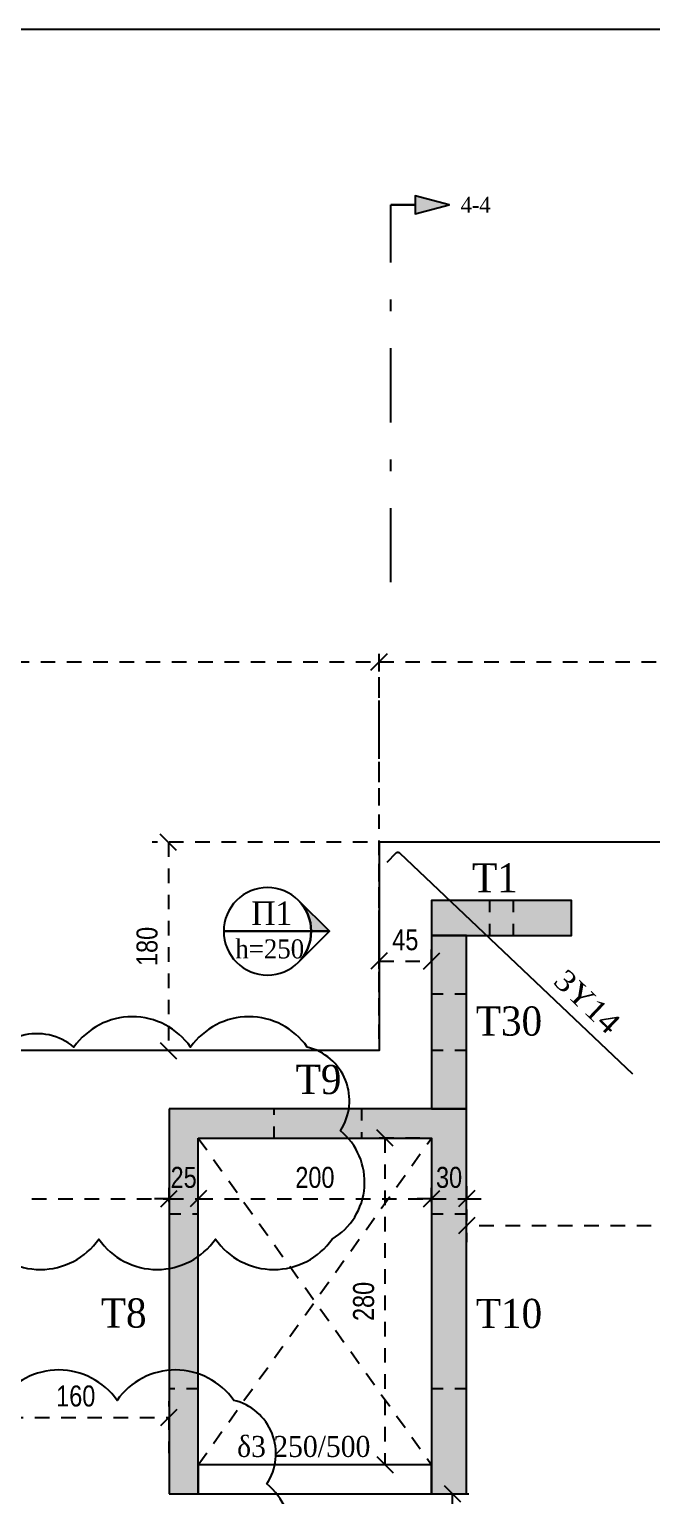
# Model space of a CAD drawing. Header units: millimetres. Extents: x -2171 to 1563, y -1758 to -1505.
# Drawn here: x -790.87 to -785.54, y -1602.82 to -1590.25 of the extents above; entities that cross this region are included whole.
import ezdxf
from ezdxf.enums import TextEntityAlignment as Align

# ---------------------------------------------------------------- set-up
doc = ezdxf.new("R2010")
doc.units = ezdxf.units.MM
doc.header["$PDMODE"] = 32
for name, pattern in [('DASHDOT', [25.4, 12.7, -6.35, 0, -6.35]), ('DASHED2', [0.375, 0.25, -0.125]), ('DOT', [0.025, 0, -0.025]), ('HIDDEN', [0.375, 0.25, -0.125]), ('HIDDEN2', [0.1875, 0.125, -0.0625])]:
    doc.linetypes.add(name, pattern=pattern)
doc.layers.get('Defpoints').update_dxf_attribs({"color": 6})
for name, color, linetype in [('-S_TEXT', 3, 'Continuous'), ('athinas comments', 10, 'Continuous'), ('DIASTASEIS', 7, 'Continuous'), ('Fill_Col', 7, 'Continuous'), ('Geo_Beam', 7, 'Continuous'), ('Geo_Col', 7, 'Continuous'), ('Geo_Lines', 7, 'Continuous'), ('Rods_Slab_0', 7, 'Continuous'), ('Sect_Line_Symbol', 7, 'Continuous'), ('Text_Beam', 7, 'Continuous'), ('Text_Col_-1', 7, 'Continuous'), ('Text_Reinf_Slab_0', 7, 'Continuous'), ('Text_Slab', 7, 'Continuous')]:
    doc.layers.add(name, color=color, linetype=linetype)
doc.layers.add('A-ANNO-DIMS', color=1, linetype='Continuous', lineweight=9)
doc.styles.add('1-100', font='arial.ttf', dxfattribs={"width": 0.8})
doc.styles.add('S1TmsNwRmn1088_b_934_161', font='times.ttf', dxfattribs={"width": 0.933629, "height": 0.10875})
doc.styles.add('S1TmsNwRmn11_b_1089_161', font='times.ttf', dxfattribs={"width": 1.089234, "height": 0.001087})
doc.styles.add('S1TmsNwRmn11_b_934_161', font='times.ttf', dxfattribs={"width": 0.933629, "height": 0.001087})
doc.styles.add('S1TmsNwRmn1359_b_934_161', font='times.ttf', dxfattribs={"width": 0.933629, "height": 0.135937})
doc.dimstyles.new('Copy of 1-100', dxfattribs={"dimtxt": 0.18, "dimasz": 0.14, "dimexe": 0.14, "dimexo": 0.1, "dimgap": 0.09, "dimtad": 1, "dimdec": 0, "dimlfac": 100, "dimrnd": 5, "dimzin": 5, "dimdsep": 46, "dimtxsty": '1-100', "dimblk": 'OBLIQUE', "dimcen": 0.09, "dimclrd": 1, "dimclre": 1, "dimclrt": 2, "dimadec": 0, "dimazin": 0, "dimtfac": 1, "dimtdec": 0, "dimtix": 1, "dimtmove": 2, "dimatfit": 3, "dimfxl": 5, "dimfxlon": 1, "dimtolj": 1, "dimtzin": 5, "dimarcsym": 0})

# ---------------------------------------------------------------- blocks, each defined once
blk = doc.blocks.new('Label_Όροφος 1-RC_XSN2633_2528')
at = {"layer": 'Text_Slab'}
blk.add_hatch(color=174, dxfattribs=at).paths.add_polyline_path([(0.1768, 0.1768, -0.198912), (0.25, 0), (0.3536, 0)])
at = {"layer": 'Text_Slab', "color": 174}
for points in [[(-0.25, 0, 0.414214), (0, -0.25, 0.414214), (0.25, 0, 0.414214), (0, 0.25, 0.414214)], [(0.1768, 0.1768, -0.198912), (0.25, 0), (0.3536, 0)], [(0.25, 0, -0.198912), (0.1768, -0.1768), (0.3536, 0)]]:
    blk.add_lwpolyline(points, format="xyb", close=True, dxfattribs=at)
blk.add_lwpolyline([(0.25, 0), (-0.25, 0)], close=True, dxfattribs=at)
blk = doc.blocks.new('_Oblique')
at = {"color": 0, "linetype": 'ByBlock', "lineweight": -2}
blk.add_line((-0.5, -0.5), (0.5, 0.5), dxfattribs=at)
blk = doc.blocks.new('*D191')
at = {"layer": 'A-ANNO-DIMS', "color": 1, "linetype": 'HIDDEN', "lineweight": -2, "ltscale": 0.5, "transparency": 16777216}
blk.add_line((-787.525, -1599.754), (-787.965, -1599.754), dxfattribs=at)
at = {"layer": 'A-ANNO-DIMS', "color": 1, "linetype": 'DASHED2', "lineweight": -2, "ltscale": 0.5, "transparency": 16777216}
blk.add_line((-787.825, -1599.754), (-787.825, -1602.554), dxfattribs=at)
at = {"layer": 'A-ANNO-DIMS', "color": 1, "linetype": 'HIDDEN2', "lineweight": -2, "ltscale": 0.5, "transparency": 16777216}
blk.add_line((-787.526, -1602.554), (-787.965, -1602.554), dxfattribs=at)
at = {"layer": 'Defpoints', "color": 0, "ltscale": 0.5, "transparency": 16777216}
for p in [(-787.425, -1599.754), (-787.825, -1602.554), (-787.426, -1602.554)]:
    blk.add_point(p, dxfattribs=at)
at = {"layer": 'A-ANNO-DIMS', "color": 1, "lineweight": -2, "ltscale": 0.5, "transparency": 16777216, "xscale": 0.14, "yscale": 0.14, "zscale": 0.14}
for p, rotation in [((-787.825, -1599.754), 90), ((-787.825, -1602.554), 270)]:
    blk.add_blockref('_Oblique', p, dxfattribs=dict(at, rotation=rotation))
at = {"layer": 'A-ANNO-DIMS', "color": 2, "ltscale": 0.5, "transparency": 16777216, "insert": (-788.007, -1601.154), "char_height": 0.18, "attachment_point": 5, "rotation": 90, "style": '1-100'}
blk.add_mtext('\\A1;280', dxfattribs=at)
blk = doc.blocks.new('*D193')
at = {"layer": 'A-ANNO-DIMS', "color": 1, "linetype": 'HIDDEN2', "lineweight": -2, "ltscale": 0.5, "transparency": 16777216}
blk.add_line((-789.675, -1600.304), (-789.675, -1600.134), dxfattribs=at)
at = {"layer": 'A-ANNO-DIMS', "color": 1, "linetype": 'HIDDEN', "lineweight": -2, "ltscale": 0.5, "transparency": 16777216}
blk.add_line((-793.325, -1600.244), (-793.325, -1600.414), dxfattribs=at)
at = {"layer": 'A-ANNO-DIMS', "color": 1, "linetype": 'DASHED2', "lineweight": -2, "ltscale": 0.5, "transparency": 16777216}
blk.add_line((-793.325, -1600.274), (-789.675, -1600.274), dxfattribs=at)
at = {"layer": 'Defpoints', "color": 0, "ltscale": 0.5, "transparency": 16777216}
for p in [(-793.325, -1600.144), (-789.675, -1600.274), (-789.675, -1600.404)]:
    blk.add_point(p, dxfattribs=at)
at = {"layer": 'A-ANNO-DIMS', "color": 1, "lineweight": -2, "ltscale": 0.5, "transparency": 16777216, "xscale": 0.14, "yscale": 0.14, "zscale": 0.14, "rotation": 180}
blk.add_blockref('_Oblique', (-793.325, -1600.274), dxfattribs=at)
at = {"layer": 'A-ANNO-DIMS', "color": 1, "lineweight": -2, "ltscale": 0.5, "transparency": 16777216, "xscale": 0.14, "yscale": 0.14, "zscale": 0.14}
blk.add_blockref('_Oblique', (-789.675, -1600.274), dxfattribs=at)
at = {"layer": 'A-ANNO-DIMS', "color": 2, "ltscale": 0.5, "transparency": 16777216, "insert": (-791.5, -1600.092), "char_height": 0.18, "attachment_point": 5, "style": '1-100'}
blk.add_mtext('\\A1;365', dxfattribs=at)
blk = doc.blocks.new('*D194')
at = {"layer": 'A-ANNO-DIMS', "color": 1, "linetype": 'HIDDEN', "lineweight": -2, "ltscale": 0.5, "transparency": 16777216}
blk.add_line((-789.675, -1600.304), (-789.675, -1600.134), dxfattribs=at)
at = {"layer": 'A-ANNO-DIMS', "color": 1, "linetype": 'HIDDEN2', "lineweight": -2, "ltscale": 0.5, "transparency": 16777216}
blk.add_line((-789.425, -1600.304), (-789.425, -1600.134), dxfattribs=at)
at = {"layer": 'A-ANNO-DIMS', "color": 1, "linetype": 'DASHED2', "lineweight": -2, "ltscale": 0.5, "transparency": 16777216}
for p, q in [((-789.675, -1600.274), (-789.815, -1600.274)), ((-789.675, -1600.274), (-789.425, -1600.274)), ((-789.425, -1600.274), (-789.285, -1600.274))]:
    blk.add_line(p, q, dxfattribs=at)
at = {"layer": 'Defpoints', "color": 0, "ltscale": 0.5, "transparency": 16777216}
for p in [(-789.425, -1600.274), (-789.675, -1600.404), (-789.425, -1600.404)]:
    blk.add_point(p, dxfattribs=at)
at = {"layer": 'A-ANNO-DIMS', "color": 1, "lineweight": -2, "ltscale": 0.5, "transparency": 16777216, "xscale": 0.14, "yscale": 0.14, "zscale": 0.14}
blk.add_blockref('_Oblique', (-789.675, -1600.274), dxfattribs=at)
at = {"layer": 'A-ANNO-DIMS', "color": 1, "lineweight": -2, "ltscale": 0.5, "transparency": 16777216, "xscale": 0.14, "yscale": 0.14, "zscale": 0.14, "rotation": 180}
blk.add_blockref('_Oblique', (-789.425, -1600.274), dxfattribs=at)
at = {"layer": 'A-ANNO-DIMS', "color": 2, "ltscale": 0.5, "transparency": 16777216, "insert": (-789.55, -1600.092), "char_height": 0.18, "attachment_point": 5, "style": '1-100'}
blk.add_mtext('\\A1;25', dxfattribs=at)
blk = doc.blocks.new('*D195')
at = {"layer": 'A-ANNO-DIMS', "color": 1, "linetype": 'HIDDEN', "lineweight": -2, "ltscale": 0.5, "transparency": 16777216}
blk.add_line((-789.425, -1600.304), (-789.425, -1600.134), dxfattribs=at)
at = {"layer": 'A-ANNO-DIMS', "color": 1, "linetype": 'HIDDEN2', "lineweight": -2, "ltscale": 0.5, "transparency": 16777216}
blk.add_line((-787.425, -1600.304), (-787.425, -1600.134), dxfattribs=at)
at = {"layer": 'A-ANNO-DIMS', "color": 1, "linetype": 'DASHED2', "lineweight": -2, "ltscale": 0.5, "transparency": 16777216}
blk.add_line((-789.425, -1600.274), (-787.425, -1600.274), dxfattribs=at)
at = {"layer": 'Defpoints', "color": 0, "ltscale": 0.5, "transparency": 16777216}
for p in [(-787.425, -1600.274), (-789.425, -1600.404), (-787.425, -1600.404)]:
    blk.add_point(p, dxfattribs=at)
at = {"layer": 'A-ANNO-DIMS', "color": 1, "lineweight": -2, "ltscale": 0.5, "transparency": 16777216, "xscale": 0.14, "yscale": 0.14, "zscale": 0.14, "rotation": 180}
blk.add_blockref('_Oblique', (-789.425, -1600.274), dxfattribs=at)
at = {"layer": 'A-ANNO-DIMS', "color": 1, "lineweight": -2, "ltscale": 0.5, "transparency": 16777216, "xscale": 0.14, "yscale": 0.14, "zscale": 0.14}
blk.add_blockref('_Oblique', (-787.425, -1600.274), dxfattribs=at)
at = {"layer": 'A-ANNO-DIMS', "color": 2, "ltscale": 0.5, "transparency": 16777216, "insert": (-788.425, -1600.092), "char_height": 0.18, "attachment_point": 5, "style": '1-100'}
blk.add_mtext('\\A1;200', dxfattribs=at)
blk = doc.blocks.new('*D196')
at = {"layer": 'A-ANNO-DIMS', "color": 1, "linetype": 'HIDDEN', "lineweight": -2, "ltscale": 0.5, "transparency": 16777216}
blk.add_line((-787.425, -1600.304), (-787.425, -1600.134), dxfattribs=at)
at = {"layer": 'A-ANNO-DIMS', "color": 1, "linetype": 'HIDDEN2', "lineweight": -2, "ltscale": 0.5, "transparency": 16777216}
blk.add_line((-787.125, -1600.304), (-787.125, -1600.134), dxfattribs=at)
at = {"layer": 'A-ANNO-DIMS', "color": 1, "linetype": 'DASHED2', "lineweight": -2, "ltscale": 0.5, "transparency": 16777216}
for p, q in [((-787.425, -1600.274), (-787.565, -1600.274)), ((-787.425, -1600.274), (-787.125, -1600.274)), ((-787.125, -1600.274), (-786.985, -1600.274))]:
    blk.add_line(p, q, dxfattribs=at)
at = {"layer": 'Defpoints', "color": 0, "ltscale": 0.5, "transparency": 16777216}
for p in [(-787.125, -1600.274), (-787.425, -1600.404), (-787.125, -1600.404)]:
    blk.add_point(p, dxfattribs=at)
at = {"layer": 'A-ANNO-DIMS', "color": 1, "lineweight": -2, "ltscale": 0.5, "transparency": 16777216, "xscale": 0.14, "yscale": 0.14, "zscale": 0.14}
blk.add_blockref('_Oblique', (-787.425, -1600.274), dxfattribs=at)
at = {"layer": 'A-ANNO-DIMS', "color": 1, "lineweight": -2, "ltscale": 0.5, "transparency": 16777216, "xscale": 0.14, "yscale": 0.14, "zscale": 0.14, "rotation": 180}
blk.add_blockref('_Oblique', (-787.125, -1600.274), dxfattribs=at)
at = {"layer": 'A-ANNO-DIMS', "color": 2, "ltscale": 0.5, "transparency": 16777216, "insert": (-787.275, -1600.092), "char_height": 0.18, "attachment_point": 5, "style": '1-100'}
blk.add_mtext('\\A1;30', dxfattribs=at)
blk = doc.blocks.new('*D211')
at = {"layer": 'A-ANNO-DIMS', "color": 1, "linetype": 'HIDDEN', "lineweight": -2, "ltscale": 0.5, "transparency": 16777216}
blk.add_line((-791.275, -1602.454), (-791.275, -1602.008), dxfattribs=at)
at = {"layer": 'A-ANNO-DIMS', "color": 1, "linetype": 'HIDDEN2', "lineweight": -2, "ltscale": 0.5, "transparency": 16777216}
blk.add_line((-789.675, -1602.454), (-789.675, -1602.008), dxfattribs=at)
at = {"layer": 'A-ANNO-DIMS', "color": 1, "linetype": 'DASHED2', "lineweight": -2, "ltscale": 0.5, "transparency": 16777216}
blk.add_line((-791.275, -1602.148), (-789.675, -1602.148), dxfattribs=at)
at = {"layer": 'Defpoints', "color": 0, "ltscale": 0.5, "transparency": 16777216}
for p in [(-789.675, -1602.148), (-791.275, -1602.554), (-789.675, -1602.554)]:
    blk.add_point(p, dxfattribs=at)
at = {"layer": 'A-ANNO-DIMS', "color": 1, "lineweight": -2, "ltscale": 0.5, "transparency": 16777216, "xscale": 0.14, "yscale": 0.14, "zscale": 0.14, "rotation": 180}
blk.add_blockref('_Oblique', (-791.275, -1602.148), dxfattribs=at)
at = {"layer": 'A-ANNO-DIMS', "color": 1, "lineweight": -2, "ltscale": 0.5, "transparency": 16777216, "xscale": 0.14, "yscale": 0.14, "zscale": 0.14}
blk.add_blockref('_Oblique', (-789.675, -1602.148), dxfattribs=at)
at = {"layer": 'A-ANNO-DIMS', "color": 2, "ltscale": 0.5, "transparency": 16777216, "insert": (-790.475, -1601.966), "char_height": 0.18, "attachment_point": 5, "style": '1-100'}
blk.add_mtext('\\A1;160', dxfattribs=at)
blk = doc.blocks.new('*D241')
at = {"layer": 'Defpoints', "color": 0, "ltscale": 0.5, "transparency": 16777216}
for p in [(-787.875, -1598.331), (-787.425, -1598.236), (-787.425, -1598.331)]:
    blk.add_point(p, dxfattribs=at)
at = {"layer": 'DIASTASEIS', "color": 1, "linetype": 'HIDDEN', "lineweight": -2, "ltscale": 0.5, "transparency": 16777216}
blk.add_line((-787.875, -1598.236), (-787.875, -1598.096), dxfattribs=at)
at = {"layer": 'DIASTASEIS', "color": 1, "linetype": 'HIDDEN2', "lineweight": -2, "ltscale": 0.5, "transparency": 16777216}
blk.add_line((-787.425, -1598.236), (-787.425, -1598.096), dxfattribs=at)
at = {"layer": 'DIASTASEIS', "color": 1, "linetype": 'DASHED2', "lineweight": -2, "ltscale": 0.5, "transparency": 16777216}
blk.add_line((-787.875, -1598.236), (-787.425, -1598.236), dxfattribs=at)
at = {"layer": 'DIASTASEIS', "color": 1, "lineweight": -2, "ltscale": 0.5, "transparency": 16777216, "xscale": 0.14, "yscale": 0.14, "zscale": 0.14, "rotation": 180}
blk.add_blockref('_Oblique', (-787.875, -1598.236), dxfattribs=at)
at = {"layer": 'DIASTASEIS', "color": 1, "lineweight": -2, "ltscale": 0.5, "transparency": 16777216, "xscale": 0.14, "yscale": 0.14, "zscale": 0.14}
blk.add_blockref('_Oblique', (-787.425, -1598.236), dxfattribs=at)
at = {"layer": 'DIASTASEIS', "color": 2, "ltscale": 0.5, "transparency": 16777216, "insert": (-787.65, -1598.055), "char_height": 0.18, "attachment_point": 5, "style": '1-100'}
blk.add_mtext('\\A1;45', dxfattribs=at)
blk = doc.blocks.new('*D449')
at = {"layer": 'Defpoints', "color": 0, "ltscale": 0.5, "transparency": 16777216}
for p in [(-787.875, -1595.672), (-804.725, -1599.004), (-787.875, -1599.004)]:
    blk.add_point(p, dxfattribs=at)
at = {"layer": 'DIASTASEIS', "color": 1, "linetype": 'HIDDEN', "lineweight": -2, "ltscale": 0.5, "transparency": 16777216}
blk.add_line((-804.725, -1598.904), (-804.725, -1595.532), dxfattribs=at)
at = {"layer": 'DIASTASEIS', "color": 1, "linetype": 'HIDDEN2', "lineweight": -2, "ltscale": 0.5, "transparency": 16777216}
blk.add_line((-787.875, -1598.904), (-787.875, -1595.532), dxfattribs=at)
at = {"layer": 'DIASTASEIS', "color": 1, "linetype": 'DASHED2', "lineweight": -2, "ltscale": 0.5, "transparency": 16777216}
blk.add_line((-804.725, -1595.672), (-787.875, -1595.672), dxfattribs=at)
at = {"layer": 'DIASTASEIS', "color": 1, "lineweight": -2, "ltscale": 0.5, "transparency": 16777216, "xscale": 0.14, "yscale": 0.14, "zscale": 0.14, "rotation": 180}
blk.add_blockref('_Oblique', (-804.725, -1595.672), dxfattribs=at)
at = {"layer": 'DIASTASEIS', "color": 1, "lineweight": -2, "ltscale": 0.5, "transparency": 16777216, "xscale": 0.14, "yscale": 0.14, "zscale": 0.14}
blk.add_blockref('_Oblique', (-787.875, -1595.672), dxfattribs=at)
at = {"layer": 'DIASTASEIS', "color": 2, "ltscale": 0.5, "transparency": 16777216, "insert": (-796.3, -1595.49), "char_height": 0.18, "attachment_point": 5, "style": '1-100'}
blk.add_mtext('\\A1;1685', dxfattribs=at)
blk = doc.blocks.new('*D450')
at = {"layer": 'Defpoints', "color": 0, "ltscale": 0.5, "transparency": 16777216}
for p in [(-775.867, -1595.672), (-775.867, -1597.218), (-787.875, -1599.004)]:
    blk.add_point(p, dxfattribs=at)
at = {"layer": 'DIASTASEIS', "color": 1, "linetype": 'HIDDEN', "lineweight": -2, "ltscale": 0.5, "transparency": 16777216}
blk.add_line((-787.875, -1598.904), (-787.875, -1595.532), dxfattribs=at)
at = {"layer": 'DIASTASEIS', "color": 1, "linetype": 'HIDDEN2', "lineweight": -2, "ltscale": 0.5, "transparency": 16777216}
blk.add_line((-775.867, -1597.118), (-775.867, -1595.532), dxfattribs=at)
at = {"layer": 'DIASTASEIS', "color": 1, "linetype": 'DASHED2', "lineweight": -2, "ltscale": 0.5, "transparency": 16777216}
blk.add_line((-787.875, -1595.672), (-775.867, -1595.672), dxfattribs=at)
at = {"layer": 'DIASTASEIS', "color": 1, "lineweight": -2, "ltscale": 0.5, "transparency": 16777216, "xscale": 0.14, "yscale": 0.14, "zscale": 0.14, "rotation": 180}
blk.add_blockref('_Oblique', (-787.875, -1595.672), dxfattribs=at)
at = {"layer": 'DIASTASEIS', "color": 1, "lineweight": -2, "ltscale": 0.5, "transparency": 16777216, "xscale": 0.14, "yscale": 0.14, "zscale": 0.14}
blk.add_blockref('_Oblique', (-775.867, -1595.672), dxfattribs=at)
at = {"layer": 'DIASTASEIS', "color": 2, "ltscale": 0.5, "transparency": 16777216, "insert": (-781.871, -1595.49), "char_height": 0.18, "attachment_point": 5, "style": '1-100'}
blk.add_mtext('\\A1;1200', dxfattribs=at)
blk = doc.blocks.new('*D490')
at = {"layer": 'Defpoints', "color": 0, "ltscale": 0.5, "transparency": 16777216}
for p in [(-787.875, -1597.218), (-789.681, -1599.004), (-787.875, -1599.004)]:
    blk.add_point(p, dxfattribs=at)
at = {"layer": 'DIASTASEIS', "color": 1, "linetype": 'HIDDEN', "lineweight": -2, "ltscale": 0.5, "transparency": 16777216}
blk.add_line((-787.975, -1597.218), (-789.821, -1597.218), dxfattribs=at)
at = {"layer": 'DIASTASEIS', "color": 1, "linetype": 'DASHED2', "lineweight": -2, "ltscale": 0.5, "transparency": 16777216}
blk.add_line((-789.681, -1597.218), (-789.681, -1599.004), dxfattribs=at)
at = {"layer": 'DIASTASEIS', "color": 1, "linetype": 'HIDDEN2', "lineweight": -2, "ltscale": 0.5, "transparency": 16777216}
blk.add_line((-787.975, -1599.004), (-789.821, -1599.004), dxfattribs=at)
at = {"layer": 'DIASTASEIS', "color": 1, "lineweight": -2, "ltscale": 0.5, "transparency": 16777216, "xscale": 0.14, "yscale": 0.14, "zscale": 0.14}
for p, rotation in [((-789.681, -1597.218), 90), ((-789.681, -1599.004), 270)]:
    blk.add_blockref('_Oblique', p, dxfattribs=dict(at, rotation=rotation))
at = {"layer": 'DIASTASEIS', "color": 2, "ltscale": 0.5, "transparency": 16777216, "insert": (-789.863, -1598.111), "char_height": 0.18, "attachment_point": 5, "rotation": 90, "style": '1-100'}
blk.add_mtext('\\A1;180', dxfattribs=at)
blk = doc.blocks.new('*D492')
at = {"layer": 'Defpoints', "color": 0, "ltscale": 0.5, "transparency": 16777216}
for p in [(-787.125, -1600.065), (-775.867, -1600.065), (-787.125, -1600.505)]:
    blk.add_point(p, dxfattribs=at)
at = {"layer": 'DIASTASEIS', "color": 1, "linetype": 'HIDDEN2', "lineweight": -2, "ltscale": 0.5, "transparency": 16777216}
blk.add_line((-787.125, -1600.165), (-787.125, -1600.645), dxfattribs=at)
at = {"layer": 'DIASTASEIS', "color": 1, "linetype": 'HIDDEN', "lineweight": -2, "ltscale": 0.5, "transparency": 16777216}
blk.add_line((-775.867, -1600.165), (-775.867, -1600.645), dxfattribs=at)
at = {"layer": 'DIASTASEIS', "color": 1, "linetype": 'DASHED2', "lineweight": -2, "ltscale": 0.5, "transparency": 16777216}
blk.add_line((-775.867, -1600.505), (-787.125, -1600.505), dxfattribs=at)
at = {"layer": 'DIASTASEIS', "color": 1, "lineweight": -2, "ltscale": 0.5, "transparency": 16777216, "xscale": 0.14, "yscale": 0.14, "zscale": 0.14, "rotation": 180}
blk.add_blockref('_Oblique', (-787.125, -1600.505), dxfattribs=at)
at = {"layer": 'DIASTASEIS', "color": 1, "lineweight": -2, "ltscale": 0.5, "transparency": 16777216, "xscale": 0.14, "yscale": 0.14, "zscale": 0.14}
blk.add_blockref('_Oblique', (-775.867, -1600.505), dxfattribs=at)
at = {"layer": 'DIASTASEIS', "color": 2, "ltscale": 0.5, "transparency": 16777216, "insert": (-781.496, -1600.323), "char_height": 0.18, "attachment_point": 5, "style": '1-100'}
blk.add_mtext('\\A1;1125', dxfattribs=at)
blk = doc.blocks.new('*D726')
at = {"layer": 'Defpoints', "color": 0, "ltscale": 0.5, "transparency": 16777216}
for p in [(-787.655, -1602.804), (-787.245, -1602.804), (-787.655, -1606.972)]:
    blk.add_point(p, dxfattribs=at)
at = {"layer": 'DIASTASEIS', "color": 1, "linetype": 'HIDDEN2', "lineweight": -2, "ltscale": 0.5, "transparency": 16777216}
blk.add_line((-787.555, -1602.804), (-787.105, -1602.804), dxfattribs=at)
at = {"layer": 'DIASTASEIS', "color": 1, "linetype": 'DASHED2', "lineweight": -2, "ltscale": 0.5, "transparency": 16777216}
blk.add_line((-787.245, -1606.972), (-787.245, -1602.804), dxfattribs=at)
at = {"layer": 'DIASTASEIS', "color": 1, "linetype": 'HIDDEN', "lineweight": -2, "ltscale": 0.5, "transparency": 16777216}
blk.add_line((-787.555, -1606.972), (-787.105, -1606.972), dxfattribs=at)
at = {"layer": 'DIASTASEIS', "color": 1, "lineweight": -2, "ltscale": 0.5, "transparency": 16777216, "xscale": 0.14, "yscale": 0.14, "zscale": 0.14}
for p, rotation in [((-787.245, -1602.804), 90), ((-787.245, -1606.972), 270)]:
    blk.add_blockref('_Oblique', p, dxfattribs=dict(at, rotation=rotation))
at = {"layer": 'DIASTASEIS', "color": 2, "ltscale": 0.5, "transparency": 16777216, "insert": (-787.427, -1604.888), "char_height": 0.18, "attachment_point": 5, "rotation": 90, "style": '1-100'}
blk.add_mtext('\\A1;415', dxfattribs=at)

msp = doc.modelspace()

# ---------------------------------------------------------------- hatches: boundary and pattern name
at = {"layer": 'Fill_Col'}
for points in [[(-787.4254, -1598.0183), (-786.2254, -1598.0183), (-786.2254, -1597.7183), (-787.4254, -1597.7183)], [(-787.1254, -1599.5037), (-787.1254, -1598.0183), (-787.4254, -1598.0183), (-787.4254, -1599.5037)], [(-789.4254, -1599.7537), (-787.4254, -1599.7537), (-787.2754, -1599.6287), (-787.1254, -1599.5037), (-789.6754, -1599.5037), (-789.5504, -1599.6287)], [(-789.4254, -1602.8037), (-789.4254, -1599.7537), (-789.5504, -1599.6287), (-789.6754, -1599.5037), (-789.6754, -1602.8037)], [(-787.1254, -1602.8037), (-787.1254, -1599.5037), (-787.2754, -1599.6287), (-787.4254, -1599.7537), (-787.4254, -1602.8037)]]:
    msp.add_hatch(color=252, dxfattribs=at).paths.add_polyline_path(points)
at = {"layer": 'Sect_Line_Symbol'}
msp.add_hatch(color=2, dxfattribs=at).paths.add_polyline_path([(-787.7754, -1591.7537), (-787.5652, -1591.7537), (-787.5652, -1591.8313), (-787.2754, -1591.7537), (-787.5652, -1591.676), (-787.5652, -1591.7537)])

# ---------------------------------------------------------------- linework, layer by layer
at = {"layer": '-S_TEXT', "ltscale": 5}
msp.add_lwpolyline([(-817.1905, -1590.2497), (-759.043, -1590.2497), (-759.043, -1630.2944), (-817.1905, -1630.2944)], close=True, dxfattribs=at)
at = {"color": 2, "linetype": 'HIDDEN', "ltscale": 0.5}
for p, q in [((-789.4254, -1599.7537), (-787.4254, -1602.5539)), ((-789.4254, -1602.5539), (-787.4254, -1599.7537))]:
    msp.add_line(p, q, dxfattribs=at)
at = {"layer": 'athinas comments'}
for points in [[(-791.2775, -1600.6203, 0.5205671), (-790.2775, -1600.6203, 0.5205671), (-789.2775, -1600.6203, 0.5205671), (-788.2775, -1600.6203, 0.5205671), (-788.207, -1599.6908, 0.5205671), (-788.4905, -1598.9744, 0.5205671), (-789.4905, -1598.9744, 0.5205671), (-790.4905, -1598.9744, 0.5205671), (-791.2775, -1599.1874, 0.5205671)], [(-791.9078, -1603.648, 0.5205671), (-790.9078, -1603.648, 0.5205671), (-789.9078, -1603.648, 0.5205671), (-788.9078, -1603.648, 0.5205671), (-788.8373, -1602.7185, 0.5205671), (-789.1209, -1602.0021, 0.5205671), (-790.1209, -1602.0021, 0.5205671), (-791.1209, -1602.0021, 0.5205671), (-791.9078, -1602.2151, 0.5205671)]]:
    msp.add_lwpolyline(points, format="xyb", close=True, dxfattribs=at)
at = {"layer": 'Geo_Beam', "color": 94}
msp.add_lwpolyline([(-789.4254, -1602.8037), (-787.4254, -1602.8037), (-787.4255, -1602.5537), (-789.4254, -1602.5537)], close=True, dxfattribs=at)
at = {"layer": 'Geo_Col', "color": 94}
for points in [[(-787.4254, -1598.0183), (-786.2254, -1598.0183), (-786.2254, -1597.7183), (-787.4254, -1597.7183)], [(-787.1254, -1599.5037), (-787.1254, -1598.0183), (-787.4254, -1598.0183), (-787.4254, -1599.5037)]]:
    msp.add_lwpolyline(points, close=True, dxfattribs=at)
at = {"layer": 'Geo_Col', "color": 94, "linetype": 'DOT'}
for points in [[(-787.4254, -1598.0183), (-786.9254, -1598.0183), (-786.9254, -1597.7183), (-787.4254, -1597.7183)], [(-786.2254, -1597.7183), (-786.7254, -1597.7183), (-786.7254, -1598.0183), (-786.2254, -1598.0183)], [(-787.4254, -1598.0183), (-787.4254, -1598.5183), (-787.1254, -1598.5183), (-787.1254, -1598.0183)], [(-787.1254, -1599.5037), (-787.1254, -1599.0037), (-787.4254, -1599.0037), (-787.4254, -1599.5037)], [(-789.6754, -1599.5037), (-789.6754, -1600.4037), (-789.4254, -1600.4037), (-789.4254, -1599.7537), (-788.7754, -1599.7537), (-788.7754, -1599.5037)], [(-787.1254, -1599.5037), (-788.0254, -1599.5037), (-788.0254, -1599.7537), (-787.4254, -1599.7537), (-787.4254, -1600.4037), (-787.1254, -1600.4037)], [(-789.4254, -1602.8037), (-789.4254, -1601.9037), (-789.6754, -1601.9037), (-789.6754, -1602.8037)], [(-787.1254, -1602.8037), (-787.1254, -1601.9037), (-787.4254, -1601.9037), (-787.4254, -1602.8037)]]:
    msp.add_lwpolyline(points, close=True, dxfattribs=at)
at = {"layer": 'Geo_Col', "color": 94}
for points in [[(-787.1254, -1599.5037), (-789.6754, -1599.5037)], [(-789.6754, -1599.5037), (-789.6754, -1602.8037)], [(-787.1254, -1602.8037), (-787.1254, -1599.5037)], [(-789.4254, -1599.7537), (-787.4254, -1599.7537)], [(-789.4254, -1602.8037), (-789.4254, -1599.7537)], [(-787.4254, -1599.7537), (-787.4254, -1602.8037)], [(-789.6754, -1602.8037), (-789.4254, -1602.8037)], [(-787.4254, -1602.8037), (-787.1254, -1602.8037)]]:
    msp.add_lwpolyline(points, dxfattribs=at)
at = {"layer": 'Geo_Lines', "color": 94}
msp.add_lwpolyline([(-775.8669, -1597.2183), (-787.8754, -1597.2183), (-787.8754, -1599.0037), (-804.7254, -1599.0037), (-804.7254, -1604.3037)], dxfattribs=at)
msp.add_lwpolyline([(-789.4254, -1599.7537), (-787.4255, -1599.7537), (-787.4255, -1602.5536), (-789.4254, -1602.5536)], close=True, dxfattribs=at)
at = {"layer": 'Rods_Slab_0', "color": 7}
msp.add_lwpolyline([(-787.8044, -1597.3895), (-787.7286, -1597.3098), (-787.7256, -1597.3072), (-787.7222, -1597.3053), (-787.7185, -1597.3041), (-787.7146, -1597.3036), (-787.7107, -1597.3039), (-787.7069, -1597.3049), (-787.7034, -1597.3067), (-787.7003, -1597.3091), (-785.7035, -1599.2043)], dxfattribs=at)
at = {"layer": 'Sect_Line_Symbol', "color": 2}
msp.add_lwpolyline([(-787.7754, -1591.7537), (-787.5652, -1591.7537), (-787.5652, -1591.8313), (-787.2754, -1591.7537), (-787.5652, -1591.676), (-787.5652, -1591.7537)], close=True, dxfattribs=at)
at = {"layer": 'Sect_Line_Symbol', "color": 2, "linetype": 'DASHDOT', "ltscale": 0.05}
msp.add_lwpolyline([(-787.7754, -1594.9891), (-787.7754, -1591.7537)], dxfattribs=at)

# ---------------------------------------------------------------- block references
at = {"xscale": 1.5, "yscale": 1.5, "zscale": 1.5}
msp.add_blockref('Label_Όροφος 1-RC_XSN2633_2528', (-788.8318, -1597.9812, 4.425), dxfattribs=at)

# ---------------------------------------------------------------- texts
at = {"layer": 'Sect_Line_Symbol', "color": 2, "style": 'S1TmsNwRmn1359_b_934_161', "width": 0.933629}
msp.add_text('4-4', height=0.13594, dxfattribs=at).set_placement((-787.1754, -1591.7537), align=Align.MIDDLE_LEFT)
at = {"layer": 'Text_Beam', "color": 3, "style": 'S1TmsNwRmn1088_b_934_161', "width": 0.933629}
msp.add_text(' δ3 250/500', height=0.18, dxfattribs=at).set_placement((-789.1553, -1602.4873))
at = {"layer": 'Text_Col_-1', "color": 200, "style": 'S1TmsNwRmn11_b_934_161', "width": 0.933629}
for s, p in [('T1', (-787.0779, -1597.6477)), ('T30', (-787.0456, -1598.8755)), ('T9', (-788.5893, -1599.376)), ('T8', (-790.2596, -1601.3786)), ('T10', (-787.0452, -1601.3821))]:
    msp.add_text(s, height=0.25, dxfattribs=at).set_placement(p)
at = {"layer": 'Text_Reinf_Slab_0', "color": 7, "style": 'S1TmsNwRmn11_b_1089_161', "width": 1.089234}
msp.add_text('3Y14', height=0.18, rotation=316.44904, dxfattribs=at).set_placement((-786.3914, -1598.4224))
at = {"layer": 'Text_Slab', "color": 174, "style": 'S1TmsNwRmn1359_b_934_161', "width": 0.933629}
msp.add_text('   Π1', height=0.20391, dxfattribs=at).set_placement((-789.1863, -1597.9287, 4.425))
at = {"layer": 'Text_Slab', "color": 5, "style": 'S1TmsNwRmn1088_b_934_161', "width": 0.933629}
msp.add_text('h=250', height=0.16312, dxfattribs=at).set_placement((-789.1071, -1598.2137, 4.425))

# ---------------------------------------------------------------- dimensions: what is measured, and where the dimension line sits
at = {"layer": 'A-ANNO-DIMS', "ltscale": 0.5}
dim = msp.add_linear_dim(base=(-787.8248, -1602.5537), p1=(-787.4254, -1599.7537), p2=(-787.4256, -1602.5537), angle=90, dimstyle='Copy of 1-100', dxfattribs=at)
dim.commit()
dim.dimension.update_dxf_attribs({"geometry": '*D191', "text_midpoint": (-788.0067, -1601.1537)})
for base, p1, p2, picture, middle in [((-789.6754, -1600.2738), (-793.3253, -1600.1442), (-789.6754, -1600.4037), '*D193', (-791.5003, -1600.0918)), ((-789.4254, -1600.2738), (-789.6754, -1600.4037), (-789.4254, -1600.4037), '*D194', (-789.5504, -1600.0919)), ((-787.4254, -1600.2738), (-789.4254, -1600.4037), (-787.4254, -1600.4037), '*D195', (-788.4254, -1600.0919)), ((-787.1254, -1600.2738), (-787.4254, -1600.4037), (-787.1254, -1600.4037), '*D196', (-787.2754, -1600.0918)), ((-789.6754, -1602.1483), (-791.2754, -1602.5537), (-789.6754, -1602.5537), '*D211', (-790.4754, -1601.9664))]:
    dim = msp.add_linear_dim(base=base, p1=p1, p2=p2, dimstyle='Copy of 1-100', dxfattribs=at)
    dim.commit()
    dim.dimension.update_dxf_attribs({"geometry": picture, "text_midpoint": middle})
at = {"layer": 'DIASTASEIS', "ltscale": 0.5}
for base, p1, p2, picture, middle in [((-787.8754, -1595.6719), (-804.7254, -1599.0037), (-787.8754, -1599.0037), '*D449', (-796.3004, -1595.49)), ((-775.8669, -1595.6719), (-787.8754, -1599.0037), (-775.8669, -1597.2183), '*D450', (-781.8712, -1595.49)), ((-787.1254, -1600.505), (-775.8669, -1600.0646), (-787.1254, -1600.0646), '*D492', (-781.4962, -1600.3231))]:
    dim = msp.add_linear_dim(base=base, p1=p1, p2=p2, dimstyle='Copy of 1-100', dxfattribs=at)
    dim.commit()
    dim.dimension.update_dxf_attribs({"geometry": picture, "text_midpoint": middle})
for base, p1, p2, picture, middle in [((-789.681, -1599.0037), (-787.8754, -1597.2183), (-787.8754, -1599.0037), '*D490', (-789.8629, -1598.111)), ((-787.2446, -1602.8037), (-787.6554, -1606.9721), (-787.6554, -1602.8037), '*D726', (-787.4265, -1604.8879))]:
    dim = msp.add_linear_dim(base=base, p1=p1, p2=p2, angle=90, dimstyle='Copy of 1-100', dxfattribs=at)
    dim.commit()
    dim.dimension.update_dxf_attribs({"geometry": picture, "text_midpoint": middle})
at = {"layer": 'DIASTASEIS', "color": 94, "ltscale": 0.5}
dim = msp.add_linear_dim(base=(-787.4254, -1598.2364), p1=(-787.8754, -1598.3306), p2=(-787.4254, -1598.3306), dimstyle='Copy of 1-100', dxfattribs=at)
dim.commit()
dim.dimension.update_dxf_attribs({"geometry": '*D241', "text_midpoint": (-787.6504, -1598.0549)})

doc.saveas('drawing.dxf')
